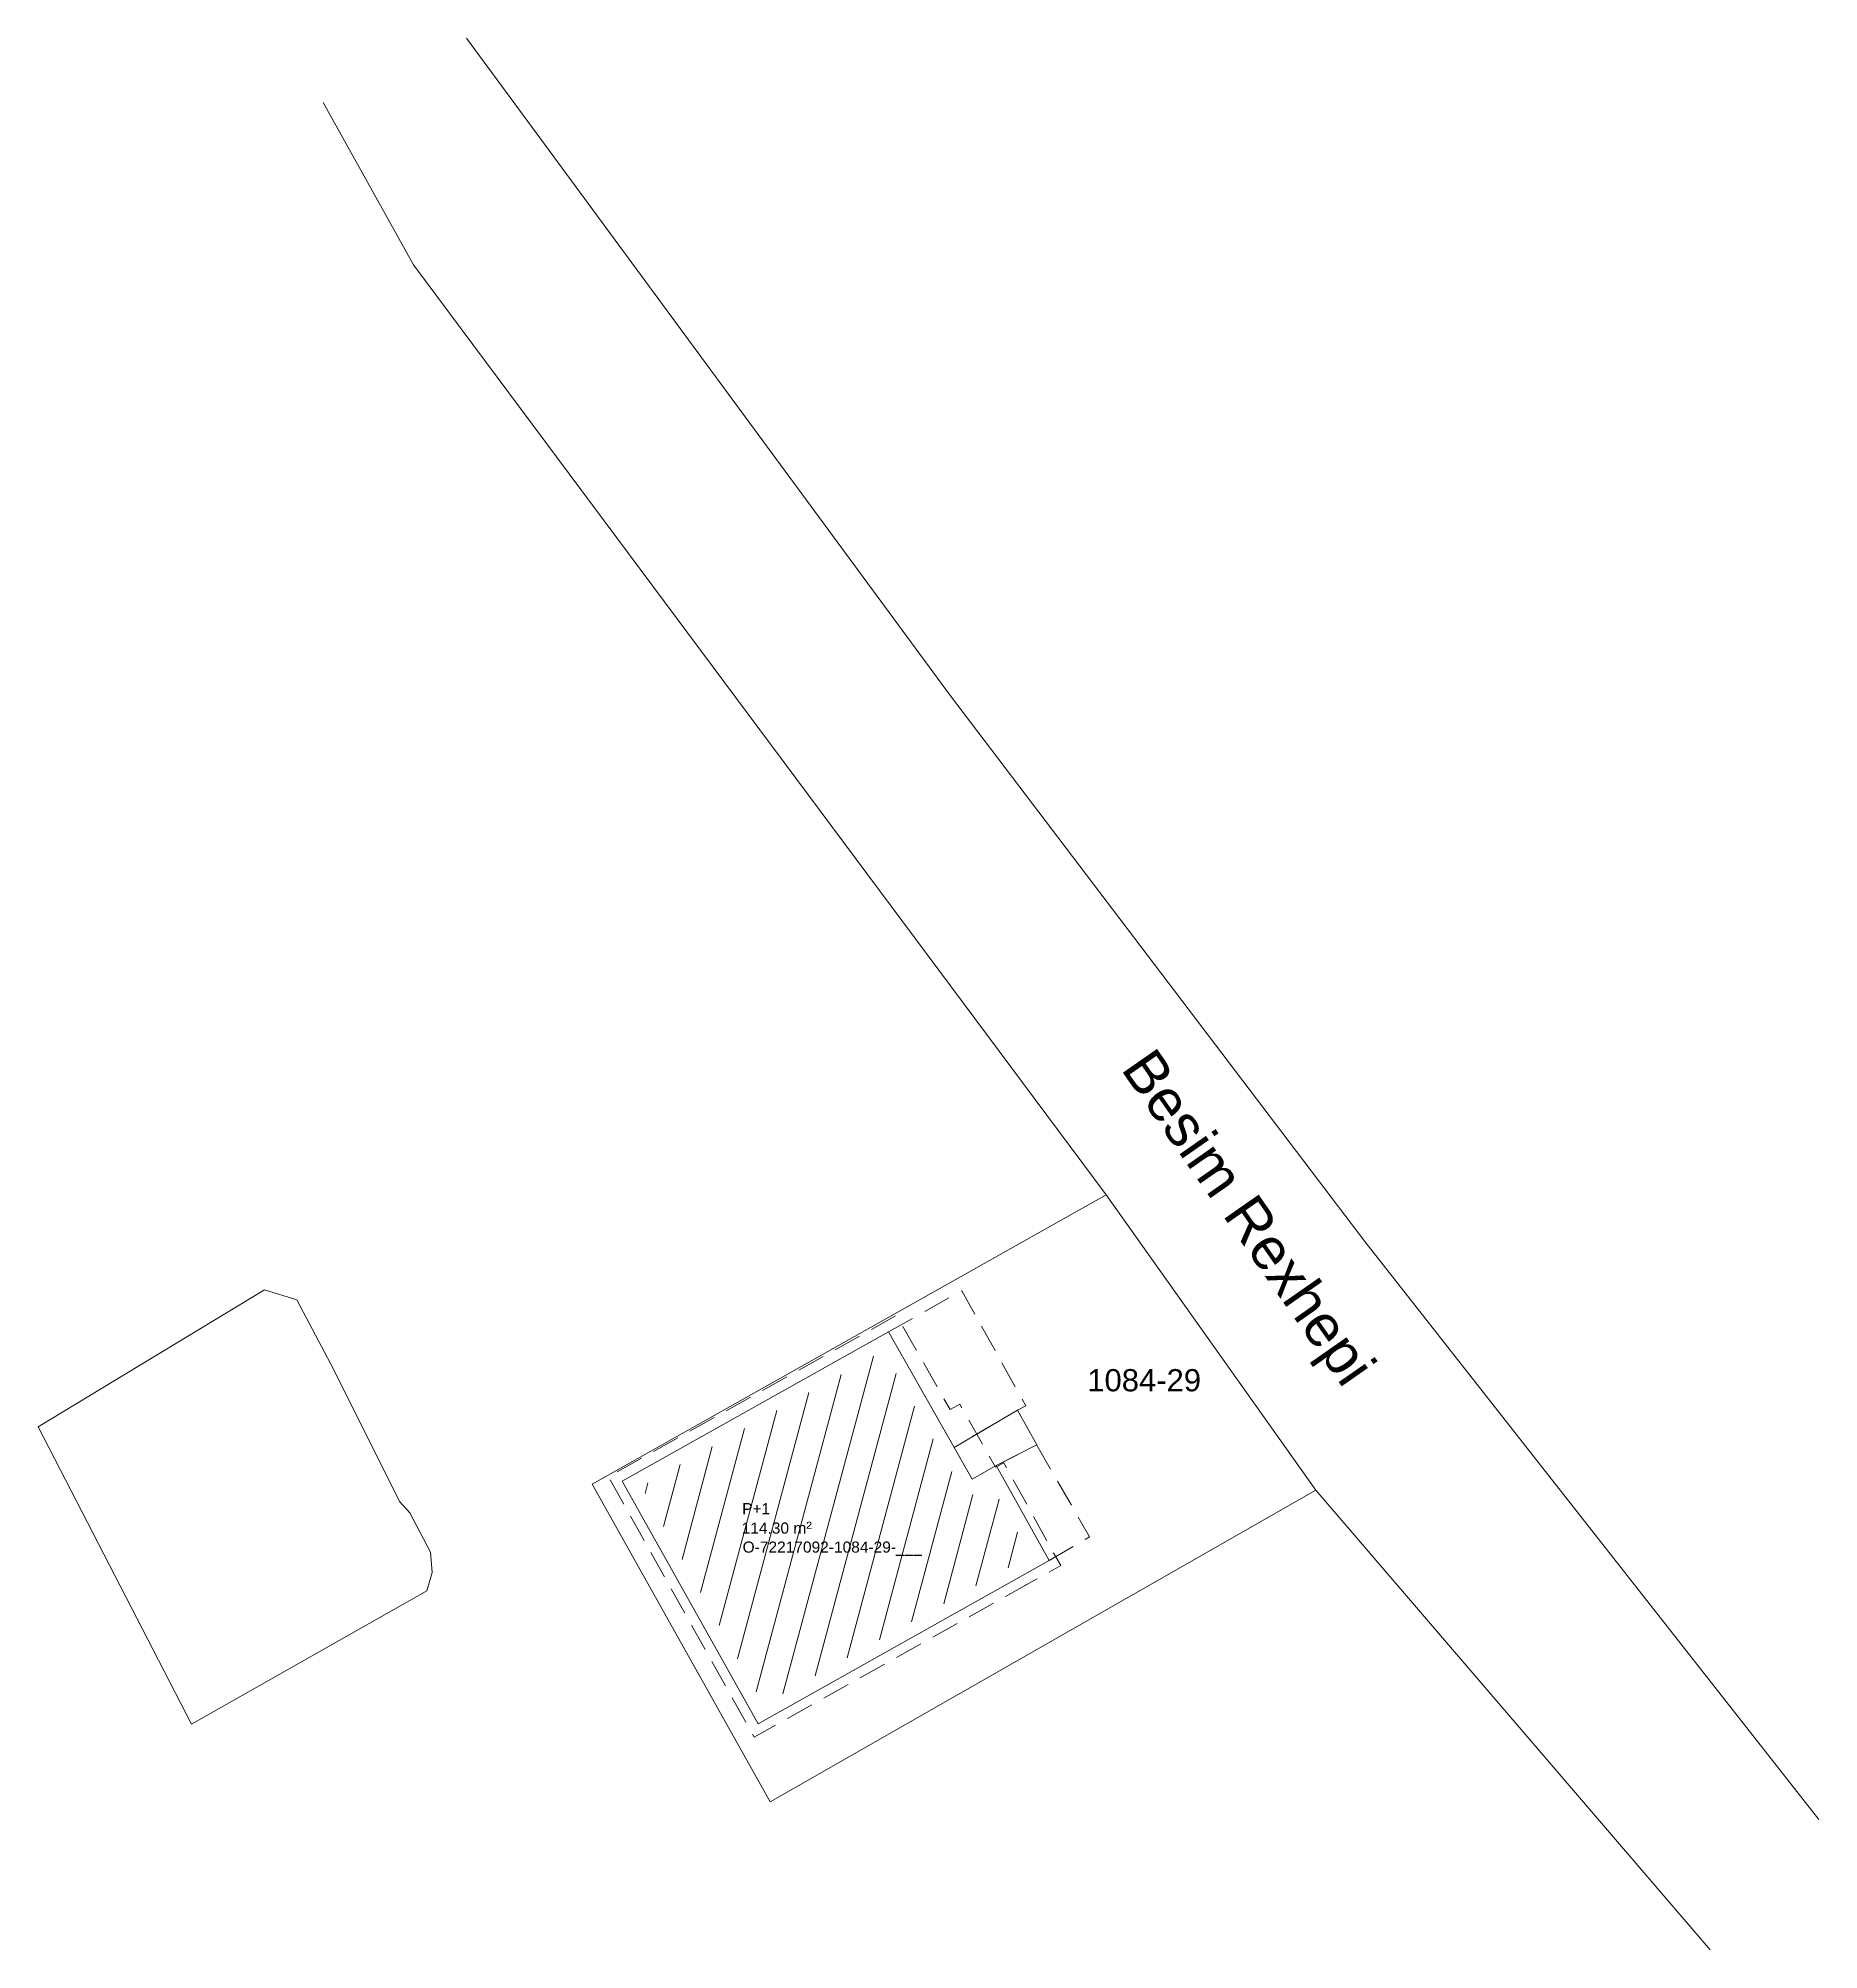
# Model space of a CAD drawing. Header units: metres. Extents: x 7513197 to 7513261.1, y 4691379.2 to 4691448.1.
import ezdxf

# ---------------------------------------------------------------- set-up
doc = ezdxf.new("R2010")
doc.units = ezdxf.units.M
doc.linetypes.add('DASHED', pattern=[0.75, 0.5, -0.25])
for name, color, linetype, lineweight in [('emrat e rrugeve', 7, 'Continuous', 0), ('kati 0', 1, 'Continuous', 0), ('kati 0 terasa', 6, 'Continuous', 0), ('ndertesa fqinje', 30, 'Continuous', 0), ('Parcela baze', 7, 'Continuous', 0), ('Shkallet', 102, 'Continuous', 0), ('streha', 190, 'Continuous', 0)]:
    doc.layers.add(name, color=color, linetype=linetype, lineweight=lineweight)
doc.layers.add('Etazha', color=7, linetype='Continuous')
doc.layers.add('Nr i parceles', color=7, linetype='Continuous')
doc.styles.get("Standard").update_dxf_attribs({"font": 'arial.ttf'})

msp = doc.modelspace()

# ---------------------------------------------------------------- hatches: boundary and pattern name
at = {"layer": 'kati 0'}
h = msp.add_hatch(dxfattribs=at)
h.set_pattern_fill('ANSI31', color=256, scale=0.3, angle=30)
h.paths.add_polyline_path([(7513227.419, 4691400.801), (7513218.695, 4691395.914), (7513223.101, 4691388.048), (7513232.723, 4691393.437), (7513231.299, 4691395.983), (7513230.431, 4691395.497)])
h.paths.add_polyline_path([(7513222.918, 4691387.593), (7513223.461, 4691387.593), (7513223.461, 4691388.468), (7513222.918, 4691388.468)], flags=9)
h.paths.add_polyline_path([(7513227.159, 4691400.495), (7513227.702, 4691400.495), (7513227.702, 4691401.371), (7513227.159, 4691401.371)], flags=9)
h.paths.add_polyline_path([(7513228.913, 4691397.007), (7513229.786, 4691397.007), (7513229.786, 4691397.882), (7513228.913, 4691397.882)], flags=24)
h.paths.add_polyline_path([(7513229.658, 4691395.579), (7513230.531, 4691395.579), (7513230.531, 4691396.455), (7513229.658, 4691396.455)], flags=24)
h.paths.add_polyline_path([(7513218.152, 4691395.638), (7513219.025, 4691395.638), (7513219.025, 4691396.514), (7513218.152, 4691396.514)], flags=9)
h.paths.add_polyline_path([(7513230.844, 4691395.668), (7513231.768, 4691395.668), (7513231.768, 4691396.596), (7513230.844, 4691396.596)], flags=24)
h.paths.add_polyline_path([(7513222.223, 4691393.29), (7513228.95, 4691393.29), (7513228.95, 4691394.067), (7513222.223, 4691394.067)], flags=24)
h.paths.add_polyline_path([(7513224.593, 4691394.16), (7513224.905, 4691394.16), (7513224.905, 4691394.492), (7513224.593, 4691394.492)], flags=24)
h.paths.add_polyline_path([(7513222.216, 4691394.106), (7513224.751, 4691394.106), (7513224.751, 4691394.719), (7513222.216, 4691394.719)], flags=24)
h.paths.add_polyline_path([(7513222.236, 4691394.815), (7513223.446, 4691394.815), (7513223.446, 4691395.417), (7513222.236, 4691395.417)], flags=24)

# ---------------------------------------------------------------- linework, layer by layer
at = {"layer": 'emrat e rrugeve', "flags": 128}
msp.add_lwpolyline([(7513212.401, 4691448.086), (7513229.848, 4691424.398), (7513244.774, 4691404.743), (7513261.138, 4691383.911)], dxfattribs=at)
at = {"layer": 'emrat e rrugeve', "elevation": 616.137, "flags": 128}
msp.add_lwpolyline([(7513257.218, 4691379.223), (7513243.008, 4691395.776), (7513235.453, 4691406.414), (7513210.485, 4691439.921), (7513207.233, 4691445.773)], dxfattribs=at)
at = {"layer": 'kati 0', "elevation": 616.454, "flags": 128}
msp.add_lwpolyline([(7513227.608, 4691401.48), (7513218.014, 4691396.106), (7513222.909, 4691387.367), (7513233.403, 4691393.245), (7513231.491, 4691396.664), (7513230.62, 4691396.176)], close=True, dxfattribs=at)
at = {"layer": 'kati 0 terasa', "linetype": 'DASHED', "ltscale": 2, "elevation": 616.454, "flags": 128}
for points in [[(7513227.608, 4691401.48), (7513230.254, 4691402.965), (7513232.562, 4691398.813), (7513232.259, 4691398.658), (7513229.972, 4691397.314)], [(7513233.403, 4691393.245), (7513234.856, 4691394.098), (7513232.952, 4691397.414), (7513231.491, 4691396.664)]]:
    msp.add_lwpolyline(points, dxfattribs=at)
at = {"layer": 'ndertesa fqinje', "elevation": 616.454, "flags": 128}
msp.add_lwpolyline([(7513196.965, 4691398.062), (7513205.121, 4691402.993), (7513206.284, 4691402.634), (7513207.621, 4691400.114), (7513209.984, 4691395.37), (7513210.362, 4691394.964), (7513211.104, 4691393.543), (7513211.166, 4691392.815), (7513210.966, 4691392.156), (7513202.491, 4691387.346)], close=True, dxfattribs=at)
at = {"layer": 'Parcela baze', "flags": 128}
msp.add_lwpolyline([(7513223.341, 4691384.549), (7513216.93, 4691395.995), (7513235.453, 4691406.414), (7513243.008, 4691395.776)], close=True, dxfattribs=at)
at = {"layer": 'Shkallet', "elevation": 616.454, "flags": 128}
msp.add_lwpolyline([(7513232.259, 4691398.658), (7513232.952, 4691397.414), (7513231.491, 4691396.664), (7513230.62, 4691396.176), (7513229.972, 4691397.314)], close=True, dxfattribs=at)
at = {"layer": 'streha', "linetype": 'DASHED', "ltscale": 2, "elevation": 623.616, "flags": 128}
msp.add_lwpolyline([(7513232.699, 4691392.441), (7513222.772, 4691386.881), (7513217.515, 4691396.266), (7513227.902, 4691402.081), (7513229.829, 4691398.682), (7513230.182, 4691398.874), (7513231.463, 4691396.611), (7513231.765, 4691396.77), (7513233.815, 4691393.063), (7513232.504, 4691392.332)], dxfattribs=at)

# ---------------------------------------------------------------- texts
at = {"layer": 'emrat e rrugeve', "linetype": 'DASHED'}
msp.add_text('Besim Rexhepi', height=1.5, rotation=304.91503, dxfattribs=at).set_placement((7513235.958, 4691410.96))
at = {"layer": 'Etazha', "linetype": 'DASHED'}
for s, height, p in [('P+1', 0.4, (7513222.336, 4691394.915)), ('114.30 m', 0.4, (7513222.318, 4691394.215)), ('²', 0.433, (7513224.648, 4691394.215)), ('O-72217092-1084-29-___', 0.4, (7513222.352, 4691393.53))]:
    msp.add_text(s, height=height, dxfattribs=at).set_placement(p)
at = {"layer": 'Nr i parceles', "linetype": 'DASHED'}
msp.add_text('1084-29', height=0.8, dxfattribs=at).set_placement((7513234.774, 4691399.341))

doc.saveas('drawing.dxf')
